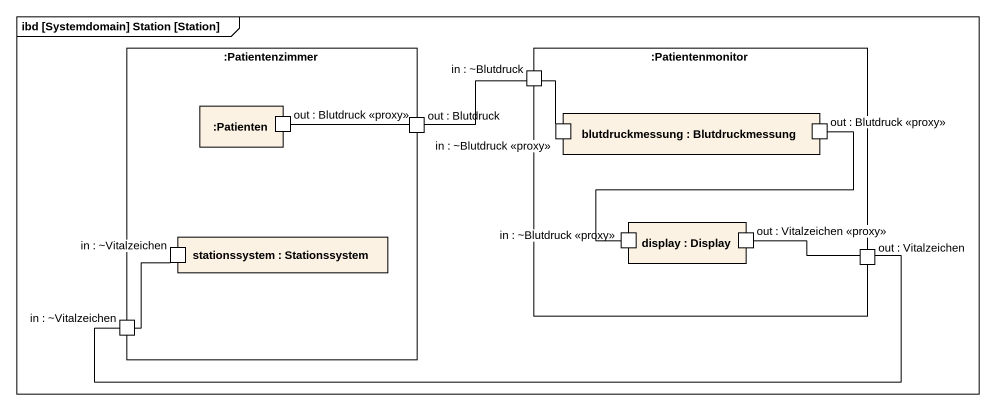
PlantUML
@startuml
mainframe ibd [Systemdomain] Station [Station]
rectangle ":Patientenzimmer" as Patientenzimmer {
  rectangle ":Patienten" as Patienten {
    port "out : Blutdruck <<proxy>>" as out_Blutdruck_proxy
  }
  port "out : Blutdruck" as out_Blutdruck
  rectangle "stationssystem : Stationssystem" as stationssystem {
    port "in : ~Vitalzeichen" as in_Vitalzeichen
  }
  port "in : ~Vitalzeichen" as in_Vitalzeichen_2
}
rectangle ":Patientenmonitor" as Patientenmonitor {
  port "in : ~Blutdruck" as in_Blutdruck
  rectangle "blutdruckmessung : Blutdruckmessung" as blutdruckmessung {
    port "in : ~Blutdruck <<proxy>>" as in_Blutdruck_proxy
    port "out : Blutdruck <<proxy>>" as out_Blutdruck_proxy_2
  }
  rectangle "display : Display" as display {
    port "in : ~Blutdruck <<proxy>>" as in_Blutdruck_proxy_2
    port "out : Vitalzeichen <<proxy>>" as out_Vitalzeichen_proxy
  }
  port "out : Vitalzeichen" as out_Vitalzeichen
}
in_Blutdruck -- in_Blutdruck_proxy
out_Blutdruck -left- out_Blutdruck_proxy
out_Blutdruck -right- in_Blutdruck
out_Blutdruck_proxy_2 -left- in_Blutdruck_proxy_2
out_Vitalzeichen_proxy -right- out_Vitalzeichen
out_Vitalzeichen -left- in_Vitalzeichen_2
in_Vitalzeichen_2 -up- in_Vitalzeichen
@enduml
